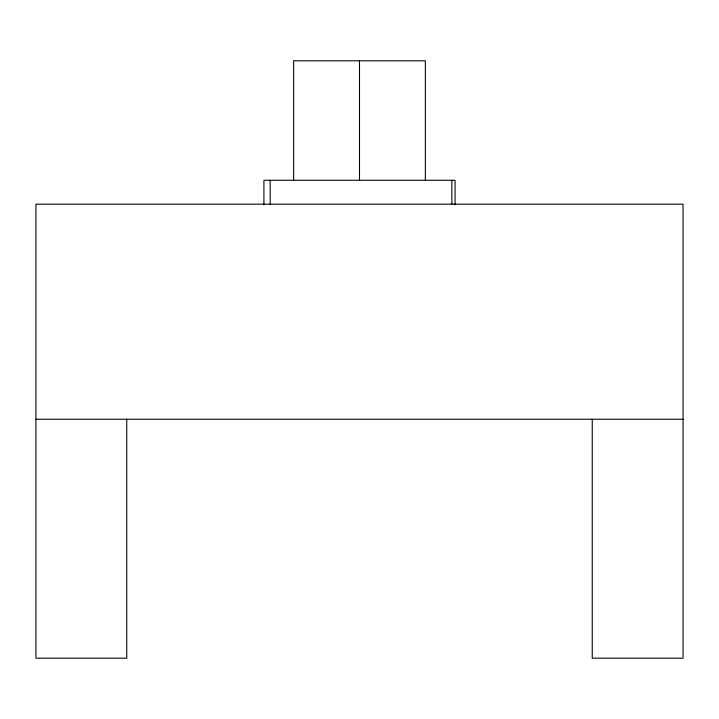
<?xml version="1.0" encoding="UTF-8"?>
<svg xmlns="http://www.w3.org/2000/svg" width="719" height="719" viewBox="0 0 719 719"><rect width="100%" height="100%" fill="white"/><g stroke="black" fill="none" stroke-linecap="round" stroke-linejoin="round"><path stroke-width="1.08" d="M35.95 419.24L683.05 419.24M592.249 419.24L592.249 658.2L683.05 658.2L683.05 204.178L35.95 204.178L35.95 658.2L126.751 658.2L126.751 419.24M455.082 204.843L455.082 180.28L263.918 180.28L263.918 204.843M451.874 180.28L451.874 204.178M425.36 180.28L425.36 60.8L293.64 60.8L293.64 180.28M359.5 60.8L359.5 180.28M270.191 180.28L270.191 204.178"/></g></svg>
